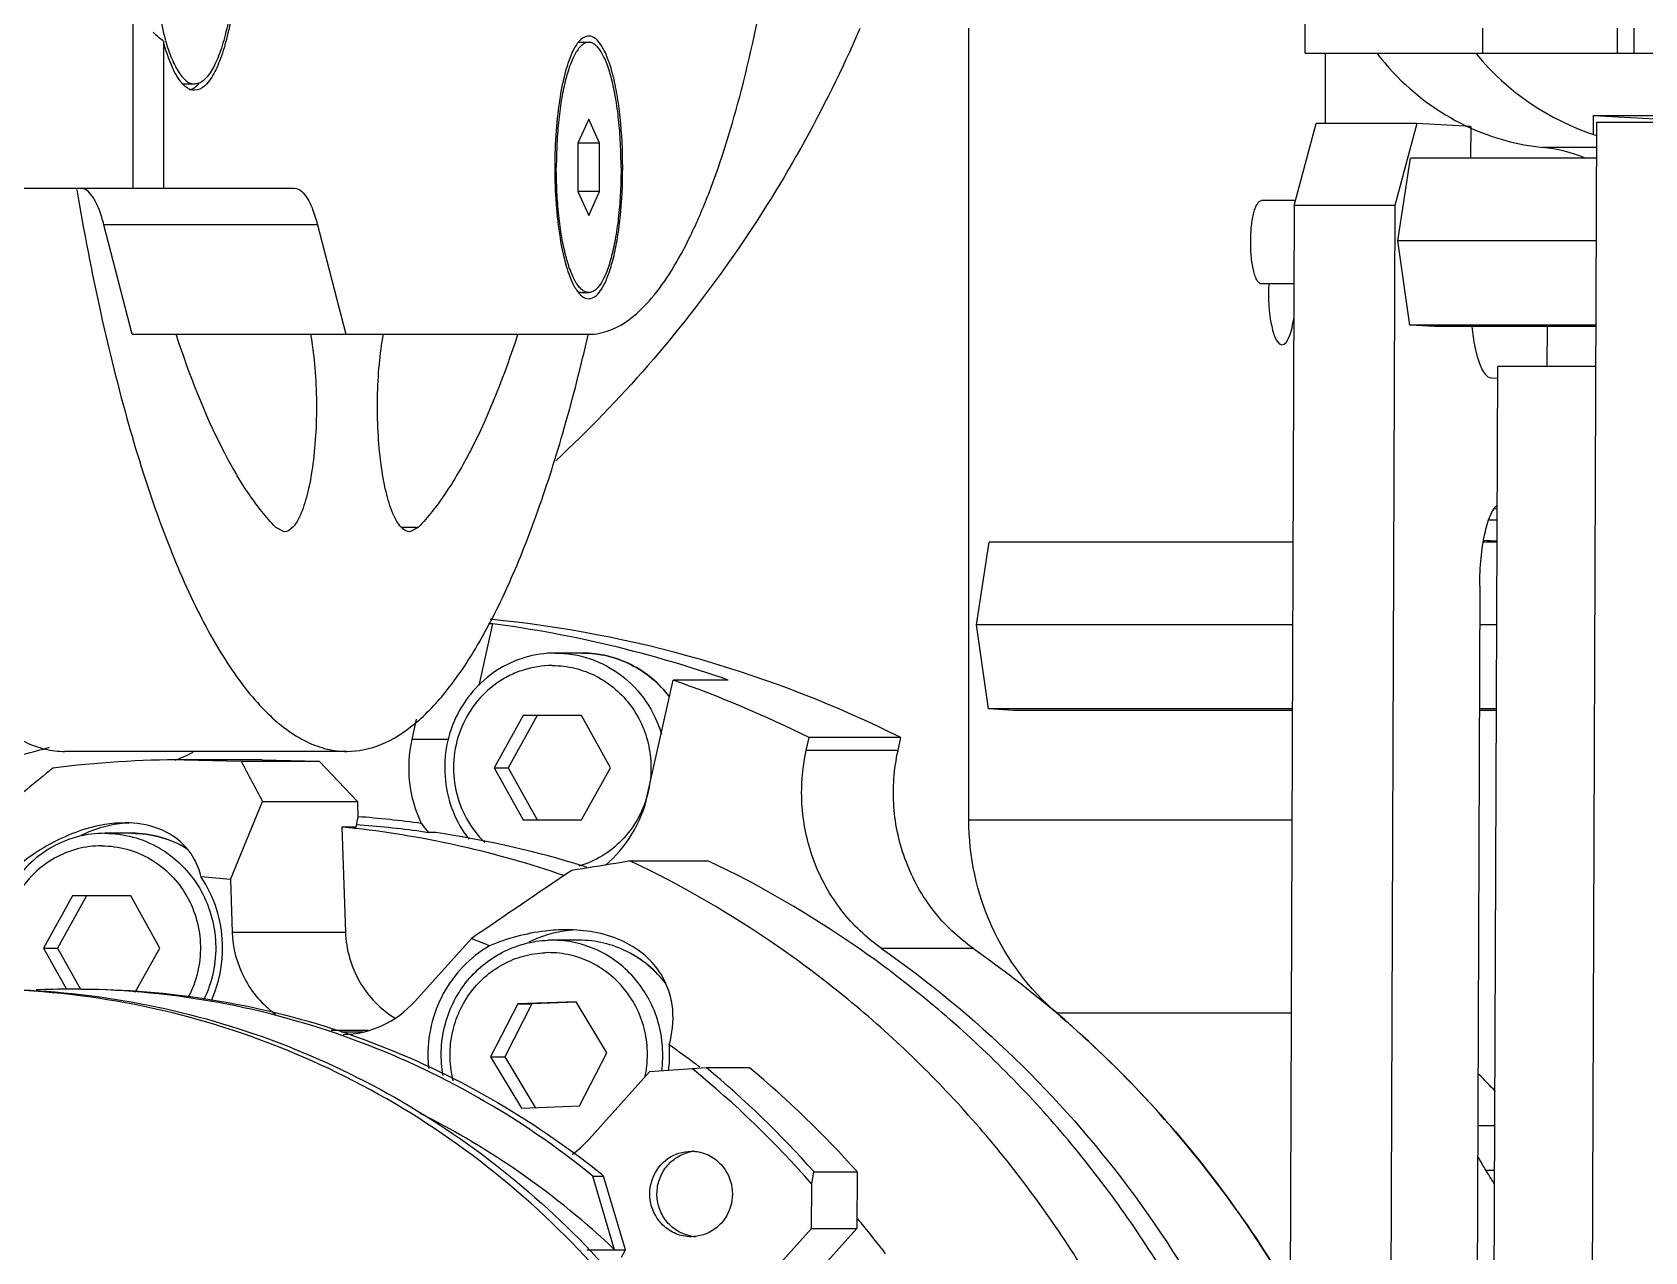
# Model space of a CAD drawing. Header units: millimetres. Extents: x 0 to 841, y 0 to 594.
# Drawn here: x 88.46 to 107.78, y 211.06 to 225.68 of the extents above; entities that cross this region are included whole.
import ezdxf

# ---------------------------------------------------------------- set-up
doc = ezdxf.new("R2010")
doc.units = ezdxf.units.MM
doc.header["$LTSCALE"] = 46.255
doc.layers.get('0').update_dxf_attribs({"linetype": 'CONTINUOUS'})
doc.layers.add('AXIS', color=7, linetype='CONTINUOUS')

msp = doc.modelspace()

# ---------------------------------------------------------------- linework, layer by layer
at = {"color": 7, "linetype": 'CONTINUOUS'}
for p, q in [((103.715, 225.424), (103.715, 226.144)), ((99.682, 216.233), (99.682, 225.725)), ((105.84, 225.724), (105.84, 225.424)), ((107.458, 225.424), (107.458, 225.724)), ((107.652, 225.724), (107.652, 225.424)), ((95.029, 225.555), (95.125, 225.555)), ((103.715, 225.424), (105.84, 225.424)), ((103.953, 225.424), (103.953, 224.582)), ((105.84, 225.424), (107.458, 225.424)), ((107.458, 225.424), (107.652, 225.424)), ((107.652, 225.424), (109.916, 225.425)), ((90.402, 225.055), (90.257, 225.055)), ((95.125, 224.632), (94.996, 224.344)), ((95.255, 224.344), (95.125, 224.632)), ((107.17, 224.454), (107.171, 224.679)), ((107.171, 224.679), (107.944, 224.679)), ((107.171, 224.679), (109.792, 224.53)), ((103.581, 223.597), (103.844, 224.582)), ((105.051, 224.582), (103.844, 224.582)), ((105.051, 224.582), (104.788, 223.597)), ((105.698, 224.545), (105.051, 224.582)), ((105.698, 224.545), (105.696, 224.166)), ((107.207, 224.596), (107.128, 203.598)), ((107.207, 224.596), (107.98, 224.596)), ((95.255, 224.344), (94.996, 224.344)), ((94.996, 224.344), (94.996, 223.766)), ((95.255, 223.766), (95.255, 224.344)), ((107.206, 224.295), (106.561, 224.295)), ((104.823, 223.175), (104.976, 224.166)), ((107.206, 224.166), (104.976, 224.166)), ((77.659, 223.805), (91.6, 223.805)), ((88.987, 223.792), (88.989, 223.785)), ((95.255, 223.766), (94.996, 223.766)), ((94.996, 223.766), (95.125, 223.478)), ((95.125, 223.478), (95.255, 223.766)), ((103.581, 223.597), (103.509, 204.599)), ((104.788, 223.597), (103.581, 223.597)), ((104.788, 223.597), (104.716, 204.599)), ((91.874, 223.366), (89.315, 223.366)), ((89.654, 222.055), (89.315, 223.366)), ((91.874, 223.366), (92.214, 222.055)), ((107.202, 223.175), (104.823, 223.175)), ((104.968, 222.166), (104.823, 223.175)), ((95.029, 222.555), (95.125, 222.555)), ((107.198, 222.166), (104.968, 222.166)), ((105.267, 222.149), (104.968, 222.166)), ((107.198, 222.149), (105.267, 222.149)), ((106.615, 221.669), (106.617, 222.149)), ((89.654, 222.055), (95.125, 222.055)), ((105.945, 221.531), (106.021, 221.527)), ((105.964, 206.51), (106.022, 221.669)), ((107.196, 221.669), (106.022, 221.669)), ((106.015, 219.959), (105.979, 219.961)), ((91.474, 219.688), (91.373, 219.739)), ((93.082, 219.739), (92.885, 219.739)), ((93.082, 219.739), (92.981, 219.688)), ((99.772, 218.572), (99.925, 219.563)), ((103.566, 219.563), (99.925, 219.563)), ((106.014, 219.563), (105.849, 219.563)), ((105.806, 219.039), (105.769, 209.04)), ((93.974, 218.585), (93.809, 217.846)), ((93.974, 218.585), (93.923, 218.585)), ((103.562, 218.572), (99.772, 218.572)), ((99.917, 217.564), (99.772, 218.572)), ((106.01, 218.572), (105.805, 218.572)), ((95.048, 218.234), (94.727, 218.234)), ((95.828, 216.522), (96.138, 217.91)), ((96.798, 217.91), (96.138, 217.91)), ((94.339, 217.484), (93.991, 216.859)), ((94.508, 217.484), (94.159, 216.859)), ((95.037, 217.484), (94.339, 217.484)), ((95.385, 216.859), (95.037, 217.484)), ((103.558, 217.564), (99.917, 217.564)), ((100.216, 217.547), (99.917, 217.564)), ((103.558, 217.547), (100.216, 217.547)), ((106.006, 217.564), (105.801, 217.564)), ((106.006, 217.547), (105.801, 217.547)), ((93.059, 217.443), (93.005, 217.196)), ((93.444, 217.196), (93.005, 217.196)), ((97.733, 217.064), (97.768, 217.22)), ((98.833, 217.064), (97.733, 217.064)), ((98.868, 217.22), (97.768, 217.22)), ((98.833, 217.064), (98.868, 217.22)), ((92.227, 217.055), (88.847, 217.055)), ((90.275, 216.955), (90.958, 216.936)), ((90.958, 216.936), (91.895, 216.936)), ((91.211, 216.955), (91.895, 216.936)), ((91.895, 216.936), (92.352, 216.454)), ((93.991, 216.859), (94.159, 216.859)), ((93.991, 216.859), (94.339, 216.234)), ((94.159, 216.859), (94.508, 216.234)), ((95.037, 216.234), (95.385, 216.859)), ((90.83, 215.518), (91.215, 216.454)), ((91.215, 216.454), (92.352, 216.454)), ((92.352, 216.454), (92.359, 216.249)), ((92.336, 216.148), (92.168, 216.148)), ((92.168, 216.148), (92.21, 214.89)), ((92.336, 216.148), (92.359, 216.249)), ((94.339, 216.234), (95.037, 216.234)), ((99.682, 216.233), (103.553, 216.233)), ((89.648, 216.073), (89.326, 216.073)), ((93.294, 216.081), (93.203, 216.081)), ((96.563, 215.741), (95.626, 215.741)), ((90.83, 215.518), (90.852, 214.89)), ((88.939, 215.323), (88.59, 214.698)), ((89.107, 215.323), (88.759, 214.698)), ((89.636, 215.323), (88.939, 215.323)), ((89.985, 214.698), (89.636, 215.323)), ((90.852, 214.89), (92.21, 214.89)), ((93.719, 214.811), (93.04, 214.058)), ((94.685, 214.792), (94.639, 214.792)), ((95.007, 214.792), (94.685, 214.792)), ((88.59, 214.698), (88.759, 214.698)), ((88.59, 214.698), (88.866, 214.204)), ((88.759, 214.698), (89.034, 214.205)), ((89.688, 214.167), (89.985, 214.698)), ((99.736, 214.692), (98.636, 214.692)), ((94.277, 214.029), (93.95, 213.392)), ((94.445, 214.029), (94.118, 213.392)), ((94.974, 214.055), (94.277, 214.029)), ((94.277, 214.029), (94.445, 214.029)), ((94.977, 214.049), (94.445, 214.029)), ((95.343, 213.443), (94.974, 214.055)), ((100.735, 213.92), (103.544, 213.92)), ((92.038, 213.713), (92.481, 213.713)), ((92.157, 213.692), (92.416, 213.692)), ((93.95, 213.392), (94.118, 213.392)), ((93.95, 213.392), (94.319, 212.78)), ((94.118, 213.392), (94.484, 212.786)), ((95.016, 212.805), (95.343, 213.443)), ((95.13, 212.408), (95.854, 213.212)), ((96.367, 213.251), (95.854, 213.212)), ((96.535, 213.261), (96.367, 213.251)), ((97.053, 213.261), (96.535, 213.261)), ((94.319, 212.78), (95.016, 212.805)), ((95.174, 211.965), (95.304, 211.965)), ((95.435, 211.08), (95.174, 211.965)), ((95.565, 211.08), (95.304, 211.965)), ((97.797, 211.337), (97.798, 211.869)), ((97.798, 211.869), (97.824, 212.017)), ((97.824, 212.017), (98.342, 212.017)), ((98.342, 212.017), (98.34, 211.337)), ((105.985, 212.032), (105.883, 212.032)), ((97.797, 211.337), (97.072, 210.533)), ((98.34, 211.337), (97.616, 210.533)), ((97.797, 211.337), (98.34, 211.337)), ((95.103, 211.08), (95.565, 211.08)), ((95.52, 210.992), (95.565, 211.08)), ((96.354, 211.245), (96.353, 211.245))]:
    msp.add_line(p, q, dxfattribs=at)
for centre, radius, start, end in [((92.638, 226.311), 2.687, 195.5856, 195.8171), ((106.364, 222.418), 1.887, 68.2414, 84.0043), ((106.001, 221.705), 1.875, 267.3989, 270.4079), ((106.001, 221.705), 2.125, 266.0032, 270.3352), ((92.565, 204.596), 14.11, 63.4676, 84.3966), ((92.129, 204.62), 14.086, 70.643, 82.4726), ((91.421, 204.488), 14.226, 63.5043, 70.6393), ((84.697, 231.104), 14.55, 283.2811, 285.8128), ((90.276, 204.574), 12.381, 90.0046, 97.306), ((89.397, 218.932), 2.128, 291.1957, 293.8876), ((89.392, 218.944), 2.141, 293.8887, 297.5531), ((124.596, 234.558), 37.974, 207.6483, 208.4722), ((162.996, 126.064), 117.314, 129.29382, 129.6883), ((91.508, 204.523), 11.682, 82.1039, 85.9243), ((91.483, 204.543), 11.762, 82.0062, 85.725), ((91.511, 204.55), 11.654, 81.6521, 82.1026), ((94.898, 217.471), 2.191, 215.7502, 219.0878), ((89.647, 214.774), 1.3, 59.6319, 89.9526), ((94.96, 217.522), 2.272, 219.0897, 219.3484), ((89.658, 204.491), 11.089, 83.9294, 85.7447), ((456.627, -318.019), 644.679, 124.129381, 124.258566), ((89.619, 204.348), 11.238, 67.4148, 68.6022), ((88.912, 204.416), 9.789, 90.0012, 92.3888), ((88.912, 204.408), 9.797, 89.2464, 90.0011), ((92.355, 204.123), 12.892, 48.3629, 49.4585), ((92.151, 203.918), 13.18, 30.0675, 48.2919), ((88.828, 204.009), 11.927, 41.2256, 50.7909), ((88.853, 204.014), 12.023, 41.7356, 50.2809), ((89.37, 204.014), 12.023, 41.7356, 50.2809), ((96.528, 204.018), 13.035, 43.4332, 44.6819), ((88.793, 204.083), 9.649, 46.4905, 63.4572), ((94.646, 213.341), 1.149, 284.1912, 284.4906), ((94.036, 213.393), 1.471, 307.4576, 317.9878), ((88.89, 204.072), 10.17, 51.5023, 53.492), ((96.439, 211.782), 0.481, 95.1731, 104.4652), ((88.89, 204.071), 10.171, 50.9057, 51.5023), ((96.439, 211.717), 0.48, 259.7898, 266.043)]:
    msp.add_arc(centre, radius, start, end, dxfattribs=at)
for major_axis, start_param, end_param in [((3.106, 0), 10.095939, 10.669702), ((-3.106, 0), 6.954347, 7.528109)]:
    msp.add_ellipse((108.198, 227.28), major_axis=major_axis, ratio=0.965926, start_param=start_param, end_param=end_param, dxfattribs=at)
for points, knots in [([(95.125, 222.055), (95.211, 222.055), (95.395, 222.092), (95.652, 222.248), (95.899, 222.496), (96.136, 222.832), (96.363, 223.254), (96.667, 223.97), (96.997, 225.058), (97.307, 226.561), (97.539, 228.272), (97.681, 230.127), (97.73, 232.055), (97.681, 233.983), (97.539, 235.838), (97.307, 237.549), (96.997, 239.052), (96.667, 240.14), (96.363, 240.856), (96.136, 241.278), (95.899, 241.614), (95.652, 241.862), (95.395, 242.018), (95.211, 242.055), (95.125, 242.055)], [0, 0, 0, 0, 0.011999, 0.02546, 0.041394, 0.060358, 0.082588, 0.108128, 0.168733, 0.240732, 0.321847, 0.409301, 0.5, 0.590699, 0.678153, 0.759268, 0.831267, 0.891872, 0.917412, 0.939642, 0.958606, 0.97454, 0.988001, 1, 1, 1, 1]), ([(90.402, 229.055), (90.419, 229.055), (90.456, 229.048), (90.507, 229.016), (90.557, 228.967), (90.604, 228.9), (90.649, 228.815), (90.71, 228.672), (90.776, 228.454), (90.838, 228.154), (90.884, 227.812), (90.913, 227.441), (90.923, 227.055), (90.913, 226.669), (90.884, 226.298), (90.838, 225.956), (90.776, 225.656), (90.71, 225.438), (90.649, 225.295), (90.604, 225.21), (90.557, 225.143), (90.507, 225.094), (90.456, 225.062), (90.419, 225.055), (90.402, 225.055)], [0, 0, 0, 0, 0.011999, 0.02546, 0.041394, 0.060358, 0.082588, 0.108128, 0.168733, 0.240732, 0.321847, 0.409301, 0.5, 0.590699, 0.678153, 0.759268, 0.831267, 0.891872, 0.917412, 0.939642, 0.958606, 0.97454, 0.988001, 1, 1, 1, 1]), ([(90.05, 228.521), (90.021, 228.419), (89.973, 228.198), (89.922, 227.845), (89.891, 227.458), (89.881, 227.055), (89.891, 226.652), (89.922, 226.265), (89.973, 225.912), (90.021, 225.691), (90.05, 225.589)], [0, 0, 0, 0, 0.10702, 0.229165, 0.361871, 0.5, 0.638129, 0.770835, 0.89298, 1, 1, 1, 1]), ([(90.053, 225.578), (90.074, 225.503), (90.109, 225.396), (90.168, 225.268), (90.211, 225.193), (90.256, 225.133), (90.303, 225.089), (90.351, 225.062), (90.386, 225.055), (90.402, 225.055)], [0, 0, 0, 0, 0.356255, 0.506449, 0.637492, 0.749858, 0.845106, 0.926571, 1, 1, 1, 1]), ([(98.375, 225.72), (97.952, 224.742), (96.909, 222.875), (95.506, 221.261), (94.732, 220.54)], [0, 0, 0, 0, 0.501686, 1, 1, 1, 1]), ([(95.125, 225.555), (95.112, 225.555), (95.085, 225.549), (95.046, 225.526), (95.009, 225.489), (94.974, 225.439), (94.94, 225.375), (94.894, 225.268), (94.845, 225.105), (94.798, 224.879), (94.763, 224.623), (94.742, 224.344), (94.737, 224.153), (94.737, 224.055)], [0, 0, 0, 0, 0.024002, 0.050919, 0.082789, 0.120717, 0.165175, 0.216256, 0.337465, 0.481463, 0.643697, 0.818596, 1, 1, 1, 1]), ([(95.513, 224.055), (95.513, 224.153), (95.509, 224.344), (95.487, 224.623), (95.453, 224.879), (95.406, 225.105), (95.357, 225.268), (95.311, 225.375), (95.277, 225.439), (95.241, 225.489), (95.204, 225.526), (95.166, 225.549), (95.138, 225.555), (95.125, 225.555)], [0, 0, 0, 0, 0.181404, 0.356303, 0.518537, 0.662535, 0.783744, 0.834825, 0.879283, 0.917211, 0.949081, 0.975998, 1, 1, 1, 1]), ([(104.582, 225.414), (104.655, 225.318), (104.967, 224.959), (105.368, 224.677), (105.692, 224.53)], [0, 0, 0, 0, 0.252524, 1, 1, 1, 1]), ([(95.125, 222.555), (95.112, 222.555), (95.085, 222.561), (95.046, 222.584), (95.009, 222.621), (94.974, 222.671), (94.94, 222.735), (94.894, 222.842), (94.845, 223.005), (94.798, 223.231), (94.763, 223.487), (94.742, 223.766), (94.737, 223.957), (94.737, 224.055)], [0, 0, 0, 0, 0.024002, 0.050919, 0.082789, 0.120717, 0.165175, 0.216256, 0.337465, 0.481463, 0.643697, 0.818596, 1, 1, 1, 1]), ([(95.513, 224.055), (95.513, 223.957), (95.509, 223.766), (95.487, 223.487), (95.453, 223.231), (95.406, 223.005), (95.357, 222.842), (95.311, 222.735), (95.277, 222.671), (95.241, 222.621), (95.204, 222.584), (95.166, 222.561), (95.138, 222.555), (95.125, 222.555)], [0, 0, 0, 0, 0.181404, 0.356303, 0.518537, 0.662535, 0.783744, 0.834825, 0.879283, 0.917211, 0.949081, 0.975998, 1, 1, 1, 1]), ([(85.605, 223.799), (85.69, 223.303), (85.872, 222.36), (86.199, 221.032), (86.566, 219.871), (86.965, 218.891), (87.393, 218.107), (87.843, 217.525), (88.262, 217.2), (88.601, 217.075), (88.766, 217.055), (88.847, 217.055)], [0, 0, 0, 0, 0.192063, 0.36692, 0.522505, 0.657304, 0.770589, 0.862882, 0.93696, 0.969271, 1, 1, 1, 1]), ([(88.989, 223.785), (89.073, 223.29), (89.255, 222.349), (89.582, 221.024), (89.949, 219.864), (90.348, 218.887), (90.775, 218.105), (91.225, 217.524), (91.643, 217.2), (91.982, 217.075), (92.147, 217.055), (92.227, 217.055)], [0, 0, 0, 0, 0.192057, 0.366896, 0.522462, 0.657244, 0.770521, 0.86282, 0.93692, 0.969249, 1, 1, 1, 1]), ([(89.315, 223.366), (89.298, 223.429), (89.263, 223.542), (89.194, 223.699), (89.103, 223.805), (89.04, 223.805)], [0, 0, 0, 0, 0.364256, 0.65106, 1, 1, 1, 1]), ([(91.6, 223.805), (91.662, 223.805), (91.754, 223.699), (91.823, 223.542), (91.858, 223.429), (91.874, 223.366)], [0, 0, 0, 0, 0.34894, 0.635744, 1, 1, 1, 1]), ([(105.71, 222.148), (105.719, 222.064), (105.741, 221.914), (105.786, 221.741), (105.833, 221.634), (105.872, 221.57), (105.916, 221.533), (105.945, 221.531)], [0, 0, 0, 0, 0.366959, 0.663458, 0.779489, 0.87279, 1, 1, 1, 1]), ([(91.373, 219.739), (91.255, 219.862), (91.026, 220.156), (90.592, 220.911), (90.34, 221.569), (90.184, 222.043)], [0, 0, 0, 0, 0.195233, 0.426618, 1, 1, 1, 1]), ([(91.79, 222.058), (91.812, 221.938), (91.845, 221.684), (91.866, 221.293), (91.859, 220.893), (91.826, 220.516), (91.769, 220.187), (91.702, 219.957), (91.634, 219.817), (91.577, 219.733), (91.513, 219.688), (91.474, 219.688)], [0, 0, 0, 0, 0.147338, 0.308783, 0.473207, 0.629213, 0.766182, 0.875418, 0.917927, 0.952161, 1, 1, 1, 1]), ([(92.227, 217.055), (92.366, 217.055), (92.664, 217.12), (93.076, 217.389), (93.468, 217.813), (93.844, 218.388), (94.202, 219.109), (94.539, 219.97), (94.852, 220.963), (95.033, 221.673), (95.119, 222.047)], [0, 0, 0, 0, 0.068515, 0.146448, 0.24007, 0.352574, 0.48515, 0.63781, 0.809834, 1, 1, 1, 1]), ([(92.981, 219.688), (92.942, 219.688), (92.878, 219.733), (92.821, 219.817), (92.753, 219.957), (92.686, 220.187), (92.629, 220.516), (92.596, 220.893), (92.589, 221.293), (92.61, 221.684), (92.643, 221.938), (92.665, 222.058)], [0, 0, 0, 0, 0.047839, 0.082073, 0.124582, 0.233818, 0.370787, 0.526793, 0.691217, 0.852662, 1, 1, 1, 1]), ([(94.272, 222.047), (94.116, 221.572), (93.864, 220.913), (93.429, 220.157), (93.2, 219.862), (93.082, 219.739)], [0, 0, 0, 0, 0.573428, 0.804819, 1, 1, 1, 1]), ([(105.806, 219.039), (105.807, 219.15), (105.816, 219.36), (105.857, 219.644), (105.91, 219.841), (105.967, 219.954), (105.999, 219.992), (106.015, 220.005)], [0, 0, 0, 0, 0.331332, 0.625848, 0.853898, 0.937232, 1, 1, 1, 1]), ([(94.727, 218.234), (94.603, 218.234), (94.353, 218.198), (94.01, 218.038), (93.723, 217.786), (93.514, 217.463), (93.4, 217.093), (93.39, 216.705), (93.482, 216.329), (93.61, 216.104), (93.687, 216.003)], [0, 0, 0, 0, 0.122447, 0.245532, 0.369702, 0.495057, 0.621338, 0.748008, 0.87442, 1, 1, 1, 1]), ([(94.727, 218.234), (94.867, 218.234), (95.151, 218.187), (95.532, 217.982), (95.831, 217.665), (95.956, 217.4), (95.997, 217.262)], [0, 0, 0, 0, 0.246826, 0.495287, 0.746367, 1, 1, 1, 1]), ([(96.095, 217.71), (96.033, 217.79), (95.892, 217.938), (95.636, 218.106), (95.35, 218.21), (95.149, 218.234), (95.048, 218.234)], [0, 0, 0, 0, 0.252047, 0.502476, 0.751593, 1, 1, 1, 1]), ([(95.048, 218.234), (95.149, 218.234), (95.35, 218.21), (95.636, 218.105), (95.892, 217.937), (96.033, 217.788), (96.094, 217.707)], [0, 0, 0, 0, 0.248088, 0.497035, 0.747553, 1, 1, 1, 1]), ([(94.688, 218.084), (94.571, 218.084), (94.392, 218.056), (94.173, 217.967), (93.968, 217.845), (93.749, 217.634), (93.57, 217.314), (93.491, 216.954), (93.516, 216.586), (93.645, 216.242), (93.794, 216.047), (93.88, 215.964)], [0, 0, 0, 0, 0.122431, 0.184056, 0.24594, 0.370282, 0.495858, 0.622291, 0.748914, 0.875001, 1, 1, 1, 1]), ([(94.688, 218.084), (94.779, 218.084), (94.962, 218.062), (95.221, 217.965), (95.452, 217.809), (95.642, 217.602), (95.781, 217.356), (95.862, 217.084), (95.881, 216.801), (95.851, 216.613), (95.826, 216.522)], [0, 0, 0, 0, 0.122583, 0.245603, 0.369428, 0.49423, 0.619979, 0.74645, 0.873271, 1, 1, 1, 1]), ([(93.005, 217.196), (92.967, 217.029), (92.948, 216.68), (93.045, 216.345), (93.119, 216.191)], [0, 0, 0, 0, 0.500661, 1, 1, 1, 1]), ([(98.636, 214.692), (98.455, 214.819), (98.128, 215.131), (97.798, 215.723), (97.651, 216.389), (97.684, 216.844), (97.733, 217.064)], [0, 0, 0, 0, 0.247204, 0.496861, 0.748234, 1, 1, 1, 1]), ([(99.736, 214.692), (99.555, 214.819), (99.228, 215.131), (98.898, 215.723), (98.751, 216.389), (98.784, 216.844), (98.833, 217.064)], [0, 0, 0, 0, 0.247204, 0.496861, 0.748234, 1, 1, 1, 1]), ([(95.826, 216.522), (95.798, 216.423), (95.719, 216.23), (95.533, 215.982), (95.292, 215.79), (95.105, 215.708), (95.008, 215.68)], [0, 0, 0, 0, 0.252993, 0.504091, 0.753007, 1, 1, 1, 1]), ([(95.325, 215.691), (95.45, 215.795), (95.668, 216.05), (95.792, 216.361), (95.828, 216.522)], [0, 0, 0, 0, 0.4975, 1, 1, 1, 1]), ([(89.567, 216.198), (89.405, 216.198), (89.017, 216.129), (88.494, 215.867), (88.173, 215.597), (88.04, 215.461)], [0, 0, 0, 0, 0.280207, 0.670298, 1, 1, 1, 1]), ([(90.48, 215.549), (90.462, 215.627), (90.402, 215.785), (90.228, 215.999), (89.94, 216.163), (89.7, 216.198), (89.567, 216.198)], [0, 0, 0, 0, 0.197291, 0.412571, 0.670547, 1, 1, 1, 1]), ([(100.735, 213.92), (100.407, 214.2), (99.869, 214.919), (99.682, 215.797), (99.682, 216.233)], [0, 0, 0, 0, 0.49721, 1, 1, 1, 1]), ([(89.326, 216.073), (89.219, 216.073), (89.003, 216.046), (88.699, 215.926), (88.432, 215.733), (88.218, 215.48), (88.069, 215.182), (87.994, 214.855), (87.996, 214.519), (88.05, 214.301), (88.089, 214.198)], [0, 0, 0, 0, 0.122522, 0.245524, 0.3694, 0.494309, 0.620179, 0.746721, 0.873491, 1, 1, 1, 1]), ([(89.287, 215.923), (89.189, 215.923), (88.992, 215.898), (88.715, 215.785), (88.474, 215.605), (88.283, 215.369), (88.154, 215.092), (88.095, 214.791), (88.11, 214.485), (88.168, 214.288), (88.209, 214.195)], [0, 0, 0, 0, 0.122497, 0.245497, 0.369409, 0.494383, 0.620321, 0.746895, 0.873626, 1, 1, 1, 1]), ([(89.287, 215.923), (89.389, 215.923), (89.595, 215.896), (89.881, 215.774), (90.127, 215.581), (90.317, 215.329), (90.439, 215.036), (90.484, 214.72), (90.449, 214.403), (90.375, 214.203), (90.326, 214.111)], [0, 0, 0, 0, 0.122469, 0.245479, 0.369457, 0.494539, 0.620583, 0.747198, 0.873852, 1, 1, 1, 1]), ([(89.326, 216.073), (89.439, 216.073), (89.666, 216.043), (89.983, 215.911), (90.257, 215.7), (90.471, 215.425), (90.611, 215.103), (90.668, 214.755), (90.638, 214.404), (90.562, 214.181), (90.511, 214.077)], [0, 0, 0, 0, 0.122478, 0.245484, 0.369433, 0.49447, 0.620471, 0.747071, 0.873758, 1, 1, 1, 1]), ([(89.648, 216.073), (89.762, 216.073), (89.992, 216.042), (90.206, 215.952), (90.305, 215.893)], [0, 0, 0, 0, 0.498889, 1, 1, 1, 1]), ([(95.626, 215.741), (95.568, 215.732), (95.333, 215.694), (95.098, 215.656), (94.921, 215.628)], [0, 0, 0, 0, 0.248589, 1, 1, 1, 1]), ([(101.499, 210.071), (101.173, 210.687), (100.426, 211.867), (99.044, 213.433), (97.44, 214.752), (96.245, 215.446), (95.626, 215.741)], [0, 0, 0, 0, 0.25201, 0.502683, 0.75198, 1, 1, 1, 1]), ([(102.436, 210.071), (102.11, 210.687), (101.362, 211.867), (99.981, 213.433), (98.377, 214.752), (97.182, 215.446), (96.563, 215.741)], [0, 0, 0, 0, 0.252006, 0.502683, 0.751983, 1, 1, 1, 1]), ([(90.852, 214.89), (90.858, 214.699), (90.957, 214.316), (91.216, 214.017), (91.369, 213.907)], [0, 0, 0, 0, 0.503209, 1, 1, 1, 1]), ([(92.21, 214.89), (92.217, 214.683), (92.332, 214.271), (92.631, 213.962), (92.805, 213.856)], [0, 0, 0, 0, 0.503615, 1, 1, 1, 1]), ([(93.379, 213.169), (93.362, 213.265), (93.348, 213.463), (93.388, 213.756), (93.487, 214.035), (93.641, 214.285), (93.844, 214.495), (94.085, 214.656), (94.354, 214.76), (94.544, 214.788), (94.639, 214.792)], [0, 0, 0, 0, 0.12686, 0.25366, 0.380029, 0.50567, 0.630414, 0.754257, 0.877347, 1, 1, 1, 1]), ([(96, 213.223), (96.013, 213.32), (96.02, 213.517), (95.969, 213.808), (95.86, 214.081), (95.697, 214.324), (95.488, 214.526), (95.242, 214.678), (94.97, 214.771), (94.78, 214.792), (94.685, 214.792)], [0, 0, 0, 0, 0.126969, 0.253808, 0.380156, 0.505737, 0.630411, 0.7542, 0.877279, 1, 1, 1, 1]), ([(96.055, 214.266), (95.993, 214.347), (95.851, 214.496), (95.595, 214.664), (95.309, 214.769), (95.107, 214.792), (95.007, 214.792)], [0, 0, 0, 0, 0.252052, 0.502482, 0.751598, 1, 1, 1, 1]), ([(96.053, 214.265), (95.992, 214.346), (95.85, 214.495), (95.595, 214.664), (95.309, 214.769), (95.107, 214.792), (95.007, 214.792)], [0, 0, 0, 0, 0.252442, 0.502954, 0.751897, 1, 1, 1, 1]), ([(93.502, 213.105), (93.48, 213.193), (93.454, 213.376), (93.475, 213.651), (93.554, 213.914), (93.688, 214.153), (93.87, 214.355), (94.091, 214.511), (94.34, 214.611), (94.517, 214.638), (94.605, 214.642)], [0, 0, 0, 0, 0.12672, 0.253504, 0.379936, 0.505668, 0.630485, 0.754351, 0.877412, 1, 1, 1, 1]), ([(95.8, 213.147), (95.82, 213.238), (95.84, 213.425), (95.808, 213.704), (95.715, 213.968), (95.567, 214.205), (95.37, 214.4), (95.136, 214.544), (94.877, 214.63), (94.695, 214.645), (94.605, 214.642)], [0, 0, 0, 0, 0.126889, 0.253767, 0.380209, 0.505876, 0.630583, 0.754342, 0.877353, 1, 1, 1, 1]), ([(98.636, 214.692), (99.765, 213.905), (101.788, 211.94), (103.097, 209.445), (103.547, 208.13)], [0, 0, 0, 0, 0.497392, 1, 1, 1, 1]), ([(99.736, 214.692), (100.508, 214.153), (101.943, 212.896), (103.071, 211.359), (103.548, 210.539)], [0, 0, 0, 0, 0.498141, 1, 1, 1, 1]), ([(87.916, 214.205), (88.46, 214.205), (89.55, 214.114), (91.141, 213.708), (92.648, 213.044), (94.032, 212.138), (95.259, 211.014), (96.295, 209.702), (97.114, 208.236), (97.502, 207.181), (97.653, 206.642)], [0, 0, 0, 0, 0.123299, 0.246822, 0.370768, 0.495293, 0.620491, 0.746383, 0.872924, 1, 1, 1, 1]), ([(97.807, 205.326), (97.716, 205.931), (97.431, 207.126), (96.707, 208.814), (95.71, 210.346), (94.469, 211.675), (93.023, 212.761), (91.415, 213.568), (89.696, 214.072), (88.508, 214.196), (87.916, 214.204)], [0, 0, 0, 0, 0.12713, 0.253802, 0.379838, 0.505135, 0.629682, 0.753555, 0.876919, 1, 1, 1, 1]), ([(95.174, 211.965), (94.742, 212.316), (93.82, 212.947), (92.304, 213.65), (90.697, 214.089), (89.592, 214.197), (89.041, 214.204)], [0, 0, 0, 0, 0.251494, 0.501761, 0.751132, 1, 1, 1, 1]), ([(89.042, 214.205), (90.088, 214.205), (92.2, 213.864), (94.095, 212.873), (94.941, 212.246)], [0, 0, 0, 0, 0.498406, 1, 1, 1, 1]), ([(92.183, 213.661), (92.343, 213.664), (92.666, 213.739), (92.932, 213.938), (93.04, 214.058)], [0, 0, 0, 0, 0.497422, 1, 1, 1, 1]), ([(96.353, 211.245), (96.298, 211.255), (96.189, 211.296), (96.057, 211.408), (95.969, 211.559), (95.934, 211.732), (95.957, 211.906), (96.035, 212.064), (96.159, 212.185), (96.265, 212.233), (96.319, 212.247)], [0, 0, 0, 0, 0.123001, 0.247249, 0.372923, 0.499568, 0.626313, 0.752241, 0.876789, 1, 1, 1, 1])]:
    msp.add_open_spline(points, degree=3, knots=knots, dxfattribs=at)
for points in [[(95.029, 225.555), (95.02, 225.555), (95.011, 225.554), (95.002, 225.552)], [(105.692, 224.53), (105.965, 224.407), (106.262, 224.326), (106.561, 224.295)], [(95.029, 222.555), (95.02, 222.555), (95.011, 222.556), (95.002, 222.558)]]:
    msp.add_open_spline(points, degree=3, dxfattribs=at)
at = {"layer": 'AXIS', "color": 7, "linetype": 'CONTINUOUS'}
for p, q in [((89.659, 226.382), (89.659, 223.805)), ((90.027, 225.571), (90.027, 223.805)), ((103.597, 223.658), (103.19, 223.658)), ((103.577, 222.658), (103.19, 222.658)), ((91.211, 216.955), (90.275, 216.955)), ((105.987, 212.567), (105.782, 212.567))]:
    msp.add_line(p, q, dxfattribs=at)
for centre, radius, start, end in [((95.259, 225.347), 0.332, 137.4015, 140.9361), ((90.523, 225.302), 0.361, 223.9611, 225.5807), ((90.421, 225.173), 0.197, 241.2003, 242.4378), ((90.221, 225.263), 0.308, 311.3936, 312.1306), ((95.259, 222.763), 0.332, 219.0639, 222.5985), ((89.681, 214.778), 1.421, 105.3623, 116.9266), ((89.677, 214.792), 1.406, 94.4501, 105.3352), ((89.676, 214.795), 1.403, 91.9679, 94.4299), ((91.016, 204.528), 11.677, 83.5174, 84.3393), ((91.007, 204.474), 11.732, 70.993, 83.5033), ((91.588, 204.471), 11.735, 73.3699, 81.642), ((91.579, 204.44), 11.767, 72.5754, 73.3687), ((95.035, 213.515), 1.402, 93.3498, 97.2482), ((94.539, 213.418), 1.556, 352.997, 1.9179), ((89.505, 204.145), 11.471, 52.9934, 54.9602), ((94.543, 213.417), 1.553, 1.9319, 4.4161), ((94.747, 213.417), 1.549, 181.9359, 186.0583), ((89.484, 204.117), 11.506, 52.6856, 52.9942), ((116.114, 218.394), 12.049, 210.919, 211.4047), ((89.289, 203.917), 11.785, 39.3502, 39.738), ((89.278, 203.908), 11.8, 37.1501, 39.3499)]:
    msp.add_arc(centre, radius, start, end, dxfattribs=at)
msp.add_ellipse((91.802, 227.055), major_axis=(2.541, 0), ratio=0.816497, start_param=-2.414316, end_param=-2.344508, dxfattribs=at)
for points, knots in [([(90.402, 229.13), (90.488, 229.13), (90.586, 229.017), (90.658, 228.882), (90.722, 228.732), (90.79, 228.507), (90.855, 228.195), (90.903, 227.84), (90.932, 227.455), (90.942, 227.055), (90.932, 226.655), (90.903, 226.27), (90.855, 225.915), (90.79, 225.603), (90.722, 225.378), (90.658, 225.228), (90.586, 225.093), (90.488, 224.98), (90.402, 224.98)], [0, 0, 0, 0, 0.058331, 0.080663, 0.106324, 0.167209, 0.23954, 0.321029, 0.408884, 0.499999, 0.591115, 0.67897, 0.760459, 0.83279, 0.893675, 0.919337, 0.941669, 1, 1, 1, 1]), ([(90.263, 225.051), (90.208, 225.108), (90.114, 225.28), (90.055, 225.462), (90.027, 225.571)], [0, 0, 0, 0, 0.413806, 1, 1, 1, 1]), ([(95.125, 225.63), (95.116, 225.63), (95.073, 225.624), (95.037, 225.596), (95.015, 225.571)], [0, 0, 0, 0, 0.220971, 1, 1, 1, 1]), ([(95.125, 222.48), (95.191, 222.48), (95.287, 222.591), (95.359, 222.756), (95.421, 222.954), (95.469, 223.189), (95.519, 223.561), (95.542, 224.055), (95.519, 224.549), (95.469, 224.921), (95.421, 225.156), (95.359, 225.354), (95.287, 225.519), (95.191, 225.63), (95.125, 225.63)], [0, 0, 0, 0, 0.05834, 0.10629, 0.167189, 0.239537, 0.321045, 0.5, 0.678955, 0.760463, 0.832811, 0.89371, 0.94166, 1, 1, 1, 1]), ([(94.952, 225.481), (94.91, 225.405), (94.842, 225.212), (94.772, 224.881), (94.728, 224.485), (94.712, 224.055), (94.728, 223.625), (94.772, 223.229), (94.842, 222.898), (94.91, 222.705), (94.952, 222.629)], [0, 0, 0, 0, 0.089929, 0.208724, 0.348767, 0.5, 0.651233, 0.791276, 0.910071, 1, 1, 1, 1]), ([(95.002, 225.556), (94.997, 225.551), (94.979, 225.527), (94.963, 225.501), (94.952, 225.481)], [0, 0, 0, 0, 0.23008, 1, 1, 1, 1]), ([(90.326, 225.001), (90.321, 225.003), (90.301, 225.016), (90.283, 225.031), (90.27, 225.044)], [0, 0, 0, 0, 0.233435, 1, 1, 1, 1]), ([(90.402, 224.98), (90.384, 224.98), (90.358, 224.985), (90.336, 224.996), (90.33, 224.999)], [0, 0, 0, 0, 0.736535, 1, 1, 1, 1]), ([(103.06, 223.165), (103.06, 223.197), (103.062, 223.26), (103.069, 223.352), (103.081, 223.436), (103.097, 223.51), (103.113, 223.564), (103.128, 223.599), (103.145, 223.631), (103.169, 223.658), (103.19, 223.658)], [0, 0, 0, 0, 0.182781, 0.358651, 0.521527, 0.665936, 0.787424, 0.838624, 0.883201, 1, 1, 1, 1]), ([(103.19, 222.658), (103.168, 222.658), (103.145, 222.686), (103.127, 222.719), (103.112, 222.755), (103.095, 222.81), (103.08, 222.887), (103.068, 222.974), (103.061, 223.068), (103.06, 223.132), (103.06, 223.165)], [0, 0, 0, 0, 0.116513, 0.161264, 0.212704, 0.33476, 0.479677, 0.642767, 0.818312, 1, 1, 1, 1]), ([(94.952, 222.629), (94.956, 222.622), (94.971, 222.596), (94.988, 222.571), (95.002, 222.554)], [0, 0, 0, 0, 0.27041, 1, 1, 1, 1]), ([(95.015, 222.539), (95.023, 222.53), (95.053, 222.5), (95.095, 222.48), (95.125, 222.48)], [0, 0, 0, 0, 0.294122, 1, 1, 1, 1]), ([(103.276, 222.658), (103.268, 222.489), (103.275, 222.285), (103.334, 222.063), (103.364, 221.985), (103.406, 221.93), (103.435, 221.93)], [0, 0, 0, 0, 0.659726, 0.785189, 0.883943, 1, 1, 1, 1]), ([(103.435, 221.93), (103.475, 221.93), (103.548, 222.064), (103.564, 222.168), (103.576, 222.246)], [0, 0, 0, 0, 0.329794, 1, 1, 1, 1]), ([(90.735, 214.751), (90.731, 214.892), (90.682, 215.174), (90.558, 215.432), (90.48, 215.549)], [0, 0, 0, 0, 0.501411, 1, 1, 1, 1]), ([(90.598, 214.059), (90.671, 214.22), (90.732, 214.455), (90.737, 214.691), (90.735, 214.751)], [0, 0, 0, 0, 0.748843, 1, 1, 1, 1]), ([(94.857, 214.917), (94.772, 214.917), (94.456, 214.897), (94.147, 214.812), (93.935, 214.724)], [0, 0, 0, 0, 0.270091, 1, 1, 1, 1]), ([(96.091, 213.537), (96.128, 213.673), (96.153, 213.896), (96.093, 214.194), (95.979, 214.427), (95.782, 214.643), (95.413, 214.862), (95.077, 214.917), (94.857, 214.917)], [0, 0, 0, 0, 0.194844, 0.300086, 0.415974, 0.54811, 0.69695, 1, 1, 1, 1]), ([(93.935, 214.724), (93.706, 214.59), (93.314, 214.183), (93.189, 213.634), (93.198, 213.365)], [0, 0, 0, 0, 0.496219, 1, 1, 1, 1]), ([(96.015, 211.375), (95.944, 211.444), (95.84, 211.632), (95.864, 211.947), (96.054, 212.198), (96.255, 212.262), (96.353, 212.262)], [0, 0, 0, 0, 0.251225, 0.504518, 0.75453, 1, 1, 1, 1]), ([(96.353, 212.262), (96.415, 212.262), (96.54, 212.238), (96.646, 212.168), (96.691, 212.125)], [0, 0, 0, 0, 0.497725, 1, 1, 1, 1]), ([(96.691, 212.125), (96.762, 212.055), (96.866, 211.868), (96.842, 211.553), (96.652, 211.302), (96.451, 211.237), (96.353, 211.237)], [0, 0, 0, 0, 0.251225, 0.504518, 0.75453, 1, 1, 1, 1]), ([(105.981, 211.871), (105.968, 211.892), (105.917, 211.973), (105.867, 212.055), (105.83, 212.115)], [0, 0, 0, 0, 0.258233, 1, 1, 1, 1]), ([(96.353, 211.237), (96.291, 211.237), (96.166, 211.262), (96.06, 211.332), (96.015, 211.375)], [0, 0, 0, 0, 0.497725, 1, 1, 1, 1])]:
    msp.add_open_spline(points, degree=3, knots=knots, dxfattribs=at)
for points in [[(90.342, 224.985), (90.357, 224.989), (90.373, 224.996), (90.387, 225.004)], [(90.387, 225.004), (90.4, 225.012), (90.413, 225.022), (90.425, 225.032)], [(90.428, 225.035), (90.437, 225.043), (90.445, 225.051), (90.453, 225.06)], [(94.858, 214.906), (94.702, 214.886), (94.547, 214.839), (94.406, 214.769)]]:
    msp.add_open_spline(points, degree=3, dxfattribs=at)

doc.saveas('drawing.dxf')
